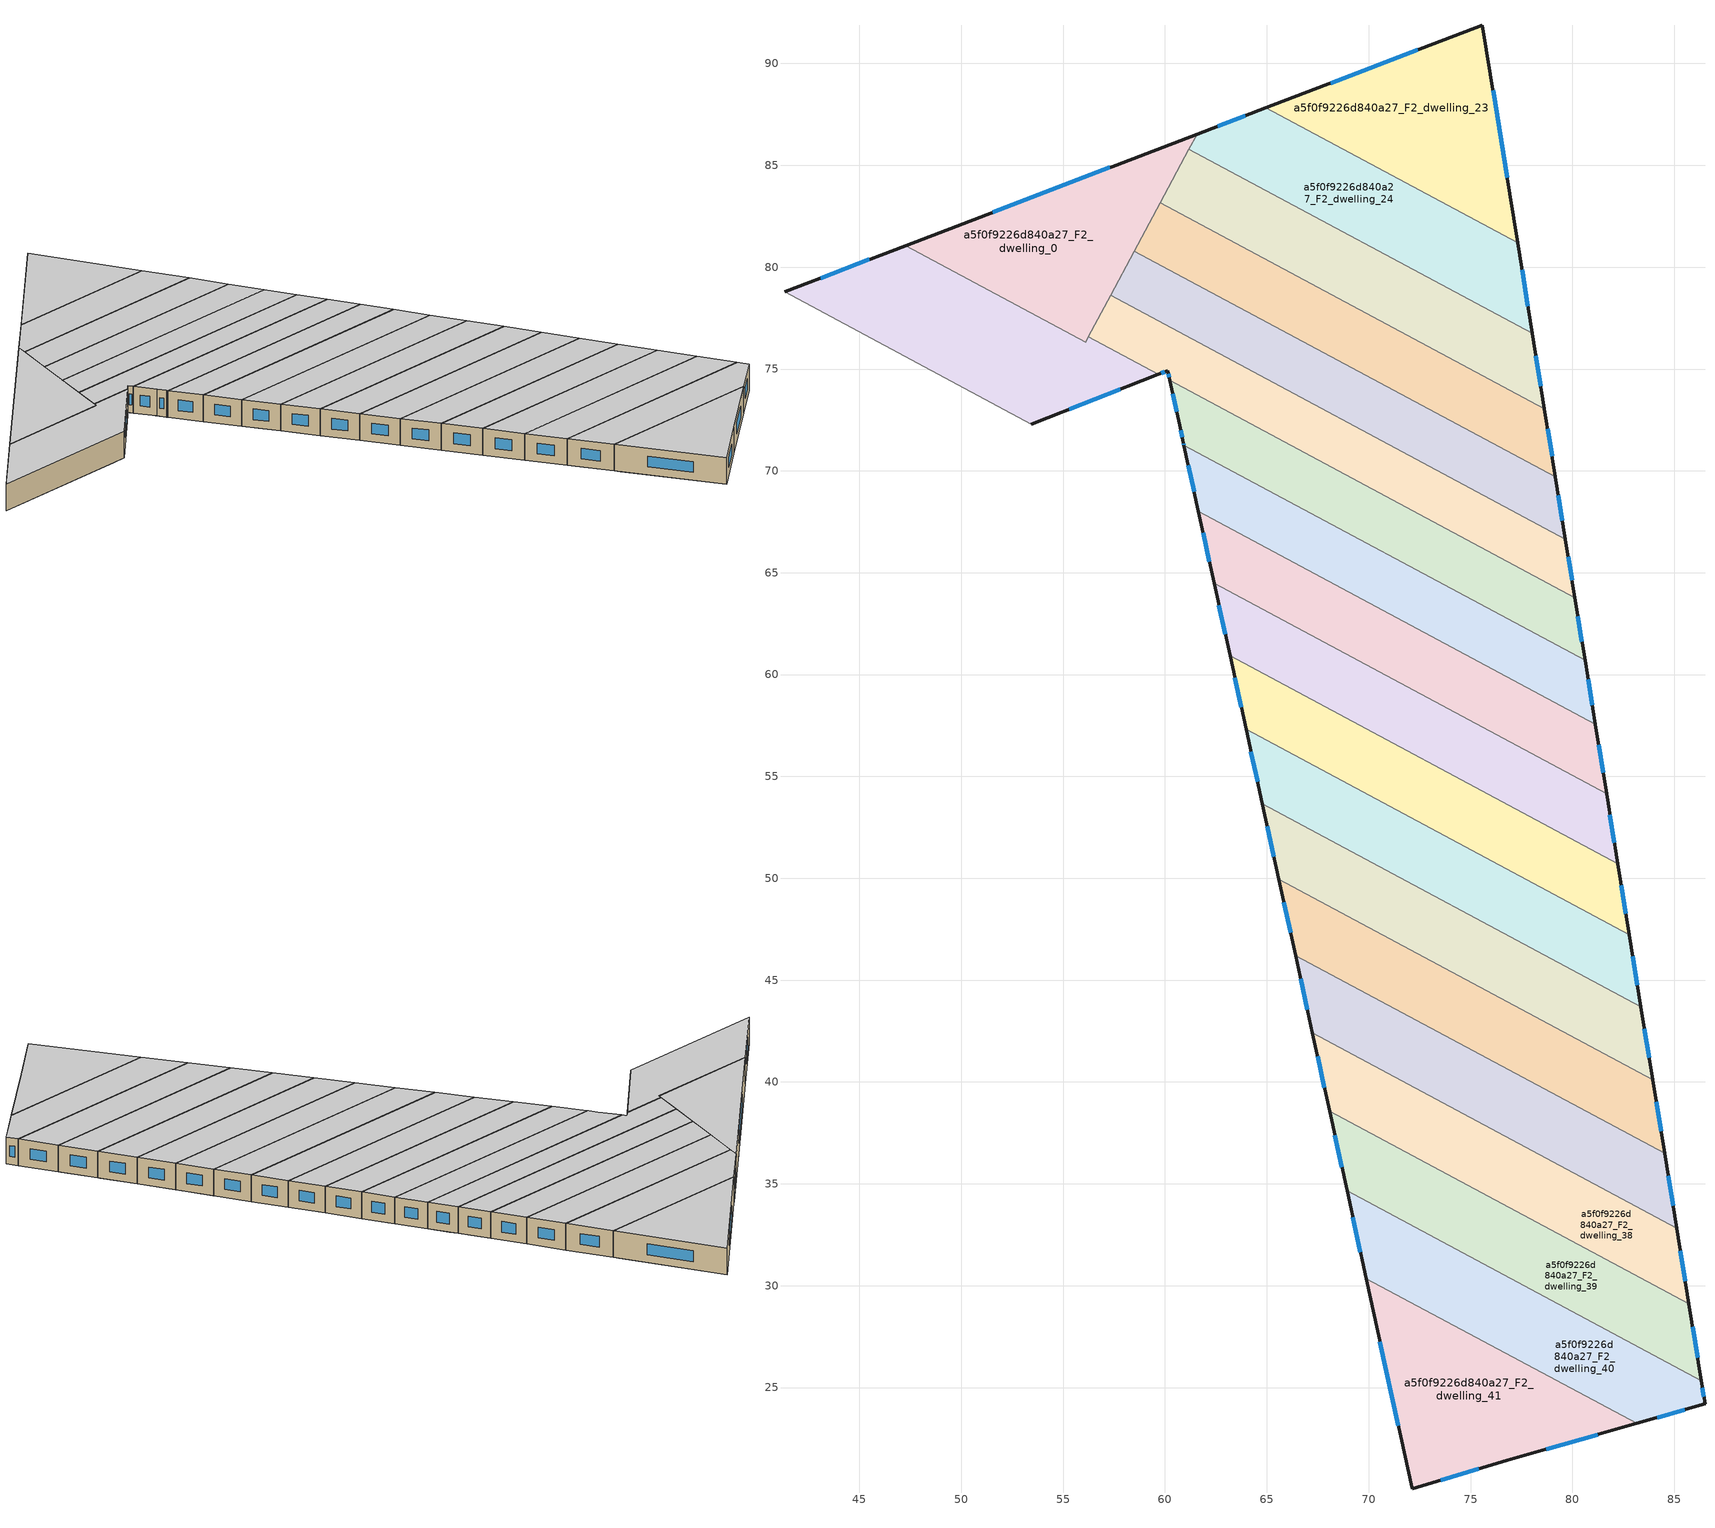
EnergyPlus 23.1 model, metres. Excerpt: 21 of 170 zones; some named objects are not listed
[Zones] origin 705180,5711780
a5f0f9226d840a27_F2_dwelling_0
 floor to a5f0f9226d840a27_F1_dwelling_25 (EU_floor_Construction): 61.07,85.59 59.78,83.19 57.88,84.1 58.48,85.35 60.21,86.01 z6
 floor to a5f0f9226d840a27_F1_dwelling_26 (EU_floor_Construction): 59.78,83.19 58.61,81 56.81,81.86 57.88,84.1 z6
 floor to a5f0f9226d840a27_F1_dwelling_24 (EU_floor_Construction): 61.58,86.53 61.07,85.59 60.21,86.01 z6
 floor to a5f0f9226d840a27_F1_dwelling_28 (EU_floor_Construction): 57.51,78.95 56.1,76.32 54.54,77.15 55.8,79.77 z6
 floor adiabatic (EU_floor_Construction): 58.48,85.35 56.81,81.86 58.61,81 57.51,78.95 55.8,79.77 54.54,77.15 47.26,81.06 z6
 wall outside (EU_wall_Construction): 61.58,86.53 47.26,81.06 z6:9
 wall to a5f0f9226d840a27_F2_dwelling_1 (EU_wall_Construction): 47.26,81.06 56.1,76.32 56.24,76.58 z6:9
 wall to a5f0f9226d840a27_F2_dwelling_25 (EU_wall_Construction): 59.77,83.16 61.18,85.79 z6:9
 wall to a5f0f9226d840a27_F2_dwelling_24 (EU_wall_Construction): 61.18,85.79 61.58,86.53 z6:9
 wall to a5f0f9226d840a27_F2_dwelling_26 (EU_wall_Construction): 58.5,80.79 59.77,83.16 z6:9
 wall to a5f0f9226d840a27_F2_dwelling_27 (EU_wall_Construction): 57.33,78.61 58.5,80.79 z6:9
 wall to a5f0f9226d840a27_F2_dwelling_28 (EU_wall_Construction): 56.24,76.58 57.33,78.61 z6:9
 window (EU_Window_Construction): 57.29,84.89 51.55,82.7 z6.9:8.1
 ceiling to a5f0f9226d840a27_F3_dwelling_0 (EU_floor_Construction): 56.1,76.32 61.58,86.53 47.26,81.06 z9
a5f0f9226d840a27_F2_dwelling_1
 floor to a5f0f9226d840a27_F1_dwelling_1 (EU_floor_Construction): 53.68,75.36 52.46,72.82 41.32,78.79 44.23,79.9 z6
 floor to a5f0f9226d840a27_F1_dwelling_0 (EU_floor_Construction): 54.54,77.15 53.68,75.36 44.23,79.9 47.26,81.06 z6
 floor to a5f0f9226d840a27_F1_dwelling_28 (EU_floor_Construction): 59.67,74.74 53.43,72.3 52.46,72.82 54.54,77.15 56.1,76.32 56.24,76.58 z6
 wall outside (EU_wall_Construction): 53.43,72.3 59.67,74.74 / 47.26,81.06 41.32,78.79 z6:9
 wall to a5f0f9226d840a27_F2_dwelling_2 (EU_wall_Construction): 41.32,78.79 53.43,72.3 z6:9
 wall to a5f0f9226d840a27_F2_dwelling_28 (EU_wall_Construction): 59.67,74.74 56.24,76.58 z6:9
 window (EU_Window_Construction): 55.29,73.03 57.8,74.01 / 45.48,80.38 43.1,79.47 z6.9:8.1
 ceiling to a5f0f9226d840a27_F3_dwelling_1 (EU_floor_Construction): 59.67,74.74 56.24,76.58 56.1,76.32 47.26,81.06 41.32,78.79 53.43,72.3 z9
a5f0f9226d840a27_F2_dwelling_23
 floor to a5f0f9226d840a27_F1_dwelling_23 (EU_floor_Construction): 75.59,91.89 77.23,81.71 68.76,85.78 64.95,87.82 z6
 floor to a5f0f9226d840a27_F1_dwelling_24 (EU_floor_Construction): 77.23,81.71 77.31,81.2 68.76,85.78 z6
 wall outside (EU_wall_Construction): 77.31,81.2 75.59,91.89 64.95,87.82 z6:9
 wall to a5f0f9226d840a27_F2_dwelling_24 (EU_wall_Construction): 64.95,87.82 77.31,81.2 z6:9
 window (EU_Window_Construction): 72.4,90.67 68.14,89.04 / 76.79,84.4 76.1,88.69 z6.9:8.1
 ceiling to a5f0f9226d840a27_F3_dwelling_23 (EU_floor_Construction): 77.31,81.2 75.59,91.89 64.95,87.82 z9
a5f0f9226d840a27_F2_dwelling_24
 floor to a5f0f9226d840a27_F1_dwelling_24 (EU_floor_Construction): 77.31,81.2 77.91,77.49 65.62,83.4 61.18,85.79 61.58,86.53 64.71,87.73 68.76,85.78 z6
 floor to a5f0f9226d840a27_F1_dwelling_23 (EU_floor_Construction): 68.76,85.78 64.71,87.73 64.95,87.82 z6
 floor to a5f0f9226d840a27_F1_dwelling_25 (EU_floor_Construction): 77.91,77.49 78.03,76.75 65.62,83.4 z6
 wall outside (EU_wall_Construction): 78.03,76.75 77.31,81.2 / 64.95,87.82 61.58,86.53 z6:9
 wall to a5f0f9226d840a27_F2_dwelling_25 (EU_wall_Construction): 61.18,85.79 78.03,76.75 z6:9
 window (EU_Window_Construction): 77.81,78.08 77.53,79.87 / 63.94,87.44 62.59,86.92 z6.9:8.1
 ceiling to a5f0f9226d840a27_F3_dwelling_24 (EU_floor_Construction): 78.03,76.75 77.31,81.2 64.95,87.82 61.58,86.53 61.18,85.79 z9
a5f0f9226d840a27_F2_dwelling_25
 floor adiabatic (EU_floor_Construction): 78.03,76.75 78.62,73.06 59.77,83.16 61.18,85.79 z6
 wall outside (EU_wall_Construction): 78.62,73.06 78.03,76.75 z6:9
 wall to a5f0f9226d840a27_F2_dwelling_26 (EU_wall_Construction): 59.77,83.16 78.62,73.06 z6:9
 window (EU_Window_Construction): 78.45,74.16 78.21,75.65 z6.9:8.1
 ceiling to a5f0f9226d840a27_F3_dwelling_25 (EU_floor_Construction): 78.62,73.06 78.03,76.75 61.18,85.79 59.77,83.16 z9
a5f0f9226d840a27_F2_dwelling_26
 floor to a5f0f9226d840a27_F1_dwelling_26 (EU_floor_Construction): 78.62,73.06 78.92,71.23 58.61,81 59.77,83.16 z6
 floor to a5f0f9226d840a27_F1_dwelling_27 (EU_floor_Construction): 78.92,71.23 79.16,69.72 58.5,80.79 58.61,81 z6
 wall outside (EU_wall_Construction): 79.16,69.71 78.62,73.06 z6:9
 wall to a5f0f9226d840a27_F2_dwelling_27 (EU_wall_Construction): 58.5,80.79 79.16,69.71 z6:9
 window (EU_Window_Construction): 79,70.72 78.79,72.06 z6.9:8.1
 ceiling to a5f0f9226d840a27_F3_dwelling_26 (EU_floor_Construction): 79.16,69.71 78.62,73.06 59.77,83.16 58.5,80.79 z9
a5f0f9226d840a27_F2_dwelling_27
 floor to a5f0f9226d840a27_F1_dwelling_27 (EU_floor_Construction): 79.16,69.72 79.37,68.44 57.51,78.95 58.5,80.79 z6
 floor to a5f0f9226d840a27_F1_dwelling_28 (EU_floor_Construction): 79.37,68.44 79.66,66.64 57.33,78.61 57.51,78.95 z6
 wall outside (EU_wall_Construction): 79.66,66.64 79.16,69.71 z6:9
 wall to a5f0f9226d840a27_F2_dwelling_28 (EU_wall_Construction): 57.33,78.61 79.66,66.64 z6:9
 window (EU_Window_Construction): 79.51,67.56 79.31,68.8 z6.9:8.1
 ceiling to a5f0f9226d840a27_F3_dwelling_27 (EU_floor_Construction): 79.66,66.64 79.16,69.71 58.5,80.79 57.33,78.61 z9
a5f0f9226d840a27_F2_dwelling_28
 floor to a5f0f9226d840a27_F1_dwelling_29 (EU_floor_Construction): 79.79,65.81 80.12,63.78 60.24,74.44 60.17,74.78 60.31,74.83 60.26,75.04 60.52,74.92 60.71,74.99 z6
 floor to a5f0f9226d840a27_F1_dwelling_28 (EU_floor_Construction): 79.66,66.64 79.79,65.81 60.71,74.99 60.52,74.92 60.26,75.04 60.31,74.83 60.17,74.78 60.13,74.92 59.67,74.74 56.24,76.58 57.33,78.61 z6
 wall outside (EU_wall_Construction): 80.12,63.78 79.66,66.64 / 59.67,74.74 60.13,74.92 60.24,74.44 z6:9
 wall to a5f0f9226d840a27_F2_dwelling_29 (EU_wall_Construction): 60.24,74.44 80.12,63.78 z6:9
 window (EU_Window_Construction): 79.98,64.64 79.8,65.79 / 60.16,74.78 60.21,74.58 / 59.81,74.8 59.99,74.87 z6.9:8.1
 ceiling to a5f0f9226d840a27_F3_dwelling_28 (EU_floor_Construction): 80.12,63.78 79.66,66.64 57.33,78.61 56.24,76.58 59.67,74.74 60.13,74.92 60.24,74.44 z9
a5f0f9226d840a27_F2_dwelling_29
 floor to a5f0f9226d840a27_F1_dwelling_30 (EU_floor_Construction): 80.21,63.2 80.62,60.7 60.93,71.25 60.67,72.43 60.63,72.62 z6
 floor to a5f0f9226d840a27_F1_dwelling_29 (EU_floor_Construction): 80.12,63.78 80.21,63.2 60.63,72.62 60.24,74.44 z6
 wall outside (EU_wall_Construction): 60.24,74.44 60.71,72.24 60.9,71.38 60.93,71.25 / 80.62,60.7 80.12,63.78 z6:9
 wall to a5f0f9226d840a27_F2_dwelling_30 (EU_wall_Construction): 60.93,71.25 80.62,60.7 z6:9
 window (EU_Window_Construction): 60.77,71.98 60.85,71.64 / 60.38,73.78 60.57,72.9 / 80.47,61.62 80.27,62.86 / 60.91,71.34 60.92,71.29 z6.9:8.1
 ceiling to a5f0f9226d840a27_F3_dwelling_29 (EU_floor_Construction): 80.62,60.7 80.12,63.78 60.24,74.44 60.71,72.24 60.9,71.38 60.93,71.25 z9
a5f0f9226d840a27_F2_dwelling_30
 floor adiabatic (EU_floor_Construction): 80.68,60.35 81.12,57.57 61.64,68.01 61.27,69.68 z6
 floor to a5f0f9226d840a27_F1_dwelling_30 (EU_floor_Construction): 80.62,60.7 80.68,60.35 61.27,69.68 60.93,71.25 z6
 wall outside (EU_wall_Construction): 81.12,57.57 80.62,60.7 / 60.93,71.25 61.64,68.01 z6:9
 wall to a5f0f9226d840a27_F2_dwelling_31 (EU_wall_Construction): 61.64,68.01 81.12,57.57 z6:9
 window (EU_Window_Construction): 80.97,58.5 80.77,59.76 / 61.14,70.28 61.43,68.98 z6.9:8.1
 ceiling to a5f0f9226d840a27_F3_dwelling_30 (EU_floor_Construction): 81.12,57.57 80.62,60.7 60.93,71.25 61.64,68.01 z9
a5f0f9226d840a27_F2_dwelling_31
 floor to a5f0f9226d840a27_F1_dwelling_32 (EU_floor_Construction): 81.19,57.18 81.67,54.16 62.41,64.48 61.99,66.41 z6
 floor to a5f0f9226d840a27_F1_dwelling_31 (EU_floor_Construction): 81.12,57.57 81.19,57.18 61.99,66.41 61.64,68.01 z6
 wall outside (EU_wall_Construction): 61.64,68.01 62.41,64.48 / 81.67,54.16 81.12,57.57 z6:9
 wall to a5f0f9226d840a27_F2_dwelling_32 (EU_wall_Construction): 62.41,64.48 81.67,54.16 z6:9
 window (EU_Window_Construction): 61.87,66.95 62.18,65.54 / 81.51,55.18 81.29,56.54 z6.9:8.1
 ceiling to a5f0f9226d840a27_F3_dwelling_31 (EU_floor_Construction): 81.67,54.16 81.12,57.57 61.64,68.01 62.41,64.48 z9
a5f0f9226d840a27_F2_dwelling_32
 floor adiabatic (EU_floor_Construction): 81.72,53.84 82.23,50.71 63.19,60.91 62.74,62.97 z6
 floor to a5f0f9226d840a27_F1_dwelling_32 (EU_floor_Construction): 81.67,54.16 81.72,53.84 62.74,62.97 62.41,64.48 z6
 wall outside (EU_wall_Construction): 62.41,64.48 63.19,60.91 / 82.23,50.71 81.67,54.16 z6:9
 wall to a5f0f9226d840a27_F2_dwelling_33 (EU_wall_Construction): 63.19,60.91 82.23,50.71 z6:9
 window (EU_Window_Construction): 62.65,63.41 62.96,61.98 / 82.06,51.74 81.84,53.12 z6.9:8.1
 ceiling to a5f0f9226d840a27_F3_dwelling_32 (EU_floor_Construction): 82.23,50.71 81.67,54.16 62.41,64.48 63.19,60.91 z9
a5f0f9226d840a27_F2_dwelling_33
 floor adiabatic (EU_floor_Construction): 82.27,50.47 82.79,47.22 63.98,57.3 63.5,59.5 z6
 floor to a5f0f9226d840a27_F1_dwelling_33 (EU_floor_Construction): 82.23,50.71 82.27,50.47 63.5,59.5 63.19,60.91 z6
 wall outside (EU_wall_Construction): 63.19,60.91 63.98,57.3 / 82.79,47.22 82.23,50.71 z6:9
 wall to a5f0f9226d840a27_F2_dwelling_34 (EU_wall_Construction): 63.98,57.3 82.79,47.22 z6:9
 window (EU_Window_Construction): 63.43,59.83 63.75,58.39 / 82.63,48.27 82.4,49.66 z6.9:8.1
 ceiling to a5f0f9226d840a27_F3_dwelling_33 (EU_floor_Construction): 82.79,47.22 82.23,50.71 63.19,60.91 63.98,57.3 z9
a5f0f9226d840a27_F2_dwelling_34
 floor to a5f0f9226d840a27_F1_dwelling_35 (EU_floor_Construction): 82.82,47.05 83.36,43.69 64.78,53.65 64.27,55.98 z6
 floor adiabatic (EU_floor_Construction): 82.79,47.22 82.82,47.05 64.27,55.98 63.98,57.3 z6
 wall outside (EU_wall_Construction): 63.98,57.3 64.78,53.65 / 83.36,43.69 82.79,47.22 z6:9
 wall to a5f0f9226d840a27_F2_dwelling_35 (EU_wall_Construction): 64.78,53.65 83.36,43.69 z6:9
 window (EU_Window_Construction): 64.22,56.21 64.54,54.74 / 83.19,44.75 82.96,46.16 z6.9:8.1
 ceiling to a5f0f9226d840a27_F3_dwelling_34 (EU_floor_Construction): 83.36,43.69 82.79,47.22 63.98,57.3 64.78,53.65 z9
a5f0f9226d840a27_F2_dwelling_35
 floor to a5f0f9226d840a27_F1_dwelling_36 (EU_floor_Construction): 83.38,43.6 83.94,40.12 65.59,49.95 65.05,52.41 z6
 floor to a5f0f9226d840a27_F1_dwelling_35 (EU_floor_Construction): 83.36,43.69 83.38,43.6 65.05,52.41 64.78,53.65 z6
 wall outside (EU_wall_Construction): 64.78,53.65 65.59,49.95 / 83.94,40.12 83.36,43.69 z6:9
 wall to a5f0f9226d840a27_F2_dwelling_36 (EU_wall_Construction): 65.59,49.95 83.94,40.12 z6:9
 window (EU_Window_Construction): 65.02,52.54 65.35,51.06 / 83.77,41.19 83.54,42.62 z6.9:8.1
 ceiling to a5f0f9226d840a27_F3_dwelling_35 (EU_floor_Construction): 83.94,40.12 83.36,43.69 64.78,53.65 65.59,49.95 z9
a5f0f9226d840a27_F2_dwelling_36
 floor to a5f0f9226d840a27_F1_dwelling_36 (EU_floor_Construction): 83.94,40.12 83.94,40.1 65.84,48.81 65.59,49.95 z6
 floor adiabatic (EU_floor_Construction): 83.94,40.1 84.53,36.49 66.41,46.2 65.84,48.81 z6
 wall outside (EU_wall_Construction): 65.59,49.95 66.41,46.2 / 84.53,36.49 83.94,40.12 z6:9
 wall to a5f0f9226d840a27_F2_dwelling_37 (EU_wall_Construction): 66.41,46.2 84.53,36.49 z6:9
 window (EU_Window_Construction): 65.84,48.83 66.16,47.33 / 84.35,37.58 84.12,39.03 z6.9:8.1
 ceiling to a5f0f9226d840a27_F3_dwelling_36 (EU_floor_Construction): 84.53,36.49 83.94,40.12 65.59,49.95 66.41,46.2 z9
a5f0f9226d840a27_F2_dwelling_37
 floor to a5f0f9226d840a27_F1_dwelling_38 (EU_floor_Construction): 83.4,37.1 84.52,36.49 85.09,32.97 82.63,34.16 67.24,42.41 66.64,45.16 z6
 floor to a5f0f9226d840a27_F1_dwelling_39 (EU_floor_Construction): 85.09,32.97 85.12,32.83 82.63,34.16 z6
 floor to a5f0f9226d840a27_F1_dwelling_37 (EU_floor_Construction): 83.4,37.1 66.64,45.16 66.41,46.2 z6
 wall outside (EU_wall_Construction): 66.41,46.2 67.24,42.41 / 85.12,32.83 84.53,36.49 z6:9
 wall to a5f0f9226d840a27_F2_dwelling_38 (EU_wall_Construction): 67.24,42.41 85.12,32.83 z6:9
 window (EU_Window_Construction): 66.66,45.07 66.99,43.54 / 84.94,33.92 84.7,35.4 z6.9:8.1
 ceiling to a5f0f9226d840a27_F3_dwelling_37 (EU_floor_Construction): 85.12,32.83 84.53,36.49 66.41,46.2 67.24,42.41 z9
a5f0f9226d840a27_F2_dwelling_38
 floor to a5f0f9226d840a27_F1_dwelling_39 (EU_floor_Construction): 82.63,34.16 85.12,32.83 85.68,29.34 81.79,31.21 68.08,38.56 67.45,41.46 z6
 floor to a5f0f9226d840a27_F1_dwelling_38 (EU_floor_Construction): 82.63,34.16 67.45,41.46 67.24,42.41 z6
 floor to a5f0f9226d840a27_F1_dwelling_40 (EU_floor_Construction): 85.68,29.34 85.72,29.11 81.79,31.21 z6
 wall outside (EU_wall_Construction): 67.24,42.41 68.08,38.56 / 85.72,29.11 85.12,32.83 z6:9
 wall to a5f0f9226d840a27_F2_dwelling_39 (EU_wall_Construction): 68.08,38.56 85.72,29.11 z6:9
 window (EU_Window_Construction): 67.49,41.26 67.83,39.71 / 85.54,30.22 85.3,31.71 z6.9:8.1
 ceiling to a5f0f9226d840a27_F3_dwelling_38 (EU_floor_Construction): 85.72,29.11 85.12,32.83 67.24,42.41 68.08,38.56 z9
a5f0f9226d840a27_F2_dwelling_39
 floor to a5f0f9226d840a27_F1_dwelling_40 (EU_floor_Construction): 81.79,31.21 85.72,29.11 86.27,25.66 80.93,28.23 68.94,34.66 68.27,37.72 z6
 floor to a5f0f9226d840a27_F1_dwelling_41 (EU_floor_Construction): 86.27,25.66 86.32,25.34 80.93,28.23 z6
 floor to a5f0f9226d840a27_F1_dwelling_39 (EU_floor_Construction): 81.79,31.21 68.27,37.72 68.08,38.56 z6
 wall outside (EU_wall_Construction): 68.08,38.56 68.94,34.66 / 86.32,25.34 85.72,29.11 z6:9
 wall to a5f0f9226d840a27_F2_dwelling_40 (EU_wall_Construction): 68.94,34.66 86.32,25.34 z6:9
 window (EU_Window_Construction): 68.34,37.39 68.68,35.83 / 86.14,26.47 85.9,27.98 z6.9:8.1
 ceiling to a5f0f9226d840a27_F3_dwelling_39 (EU_floor_Construction): 86.32,25.34 85.72,29.11 68.08,38.56 68.94,34.66 z9
a5f0f9226d840a27_F2_dwelling_40
 floor to a5f0f9226d840a27_F1_dwelling_41 (EU_floor_Construction): 80.93,28.23 86.32,25.34 86.51,24.2 83.46,23.33 78.74,25.6 69.88,30.35 69.1,33.92 z6
 floor to a5f0f9226d840a27_F1_dwelling_40 (EU_floor_Construction): 80.93,28.23 69.1,33.92 68.94,34.66 z6
 floor to a5f0f9226d840a27_F1_dwelling_42 (EU_floor_Construction): 83.46,23.33 83.15,23.24 78.74,25.6 z6
 wall outside (EU_wall_Construction): 83.15,23.24 86.51,24.2 86.32,25.34 / 68.94,34.66 69.88,30.35 z6:9
 wall to a5f0f9226d840a27_F2_dwelling_41 (EU_wall_Construction): 69.88,30.35 83.15,23.24 z6:9
 window (EU_Window_Construction): 84.15,23.52 85.5,23.91 / 69.22,33.37 69.6,31.64 / 86.45,24.54 86.38,25 z6.9:8.1
 ceiling to a5f0f9226d840a27_F3_dwelling_40 (EU_floor_Construction): 86.51,24.2 86.32,25.34 68.94,34.66 69.88,30.35 83.15,23.24 z9
a5f0f9226d840a27_F2_dwelling_41
 floor to a5f0f9226d840a27_F1_dwelling_42 (EU_floor_Construction): 78.74,25.6 83.15,23.24 76.81,21.42 72.14,20.02 70,29.81 z6
 floor to a5f0f9226d840a27_F1_dwelling_41 (EU_floor_Construction): 78.74,25.6 70,29.81 69.88,30.35 z6
 wall outside (EU_wall_Construction): 69.88,30.35 72.14,20.02 76.81,21.42 83.15,23.24 z6:9
 window (EU_Window_Construction): 73.54,20.44 75.41,21 / 70.55,27.26 71.46,23.11 / 78.71,21.97 81.25,22.69 z6.9:8.1
 ceiling to a5f0f9226d840a27_F3_dwelling_41 (EU_floor_Construction): 83.15,23.24 69.88,30.35 72.14,20.02 76.81,21.42 z9
[Building]
EU S2 Campaign: North Axis=0; Terrain=City; Solar Distribution=FullExterior
[Site:Location]
London: Latitude=51.5; Longitude=-0.5; Time Zone=0; Elevation=25
[SizingPeriod:WeatherFileDays]
AnnualSizingPeriod: Begin Month=1; Begin Day of Month=1; End Month=12; End Day of Month=31; Day of Week for Start Day=Monday; Use Weather File Daylight Saving Period=No; Use Weather File Rain and Snow Indicators=No
[MATERIAL]
EU_InternalMass_Material: Roughness=MediumRough; Thickness=0.1; Conductivity=1; Density=1800; Specific Heat=900; Thermal Absorptance=0.9; Solar Absorptance=0.7; Visible Absorptance=0.7
[MATERIAL:NOMASS] Roughness=MediumRough; Thermal Absorptance=0.9; Solar Absorptance=0.7; Visible Absorptance=0.7
Name | Thermal Resistance
EU_wall_NoMass | 1.04674
EU_floor_NoMass | 2.04616
[WINDOWMATERIAL:SIMPLEGLAZINGSYSTEM]
EU_Window_SimpleGlazing: UFactor=4.25843; Solar Heat Gain Coefficient=0.85; Visible Transmittance=0.85
[CONSTRUCTION]
EU_wall_Construction: EU_wall_NoMass
EU_floor_Construction: EU_floor_NoMass
EU_Window_Construction: EU_Window_SimpleGlazing
EU_InternalMass_Construction: EU_InternalMass_Material
[ZONE] Type=1; Multiplier=1; Ceiling Height=autocalculate; Floor Area=autocalculate; Part of Total Floor Area=Yes
Name | Volume
a5f0f9226d840a27_F2_dwelling_0 | 174.332
a5f0f9226d840a27_F2_dwelling_1 | 200.953
a5f0f9226d840a27_F2_dwelling_23 | 180.9375
a5f0f9226d840a27_F2_dwelling_24 | 180.955
a5f0f9226d840a27_F2_dwelling_25 | 180.899
a5f0f9226d840a27_F2_dwelling_26 | 180.913
a5f0f9226d840a27_F2_dwelling_27 | 180.98
a5f0f9226d840a27_F2_dwelling_28 | 180.911
a5f0f9226d840a27_F2_dwelling_29 | 167.145
a5f0f9226d840a27_F2_dwelling_30 | 168.143
a5f0f9226d840a27_F2_dwelling_31 | 180.934
a5f0f9226d840a27_F2_dwelling_32 | 180.954
a5f0f9226d840a27_F2_dwelling_33 | 180.883
a5f0f9226d840a27_F2_dwelling_34 | 180.914
a5f0f9226d840a27_F2_dwelling_35 | 180.96
a5f0f9226d840a27_F2_dwelling_36; a5f0f9226d840a27_F2_dwelling_37 | 180.909
a5f0f9226d840a27_F2_dwelling_38 | 180.981
a5f0f9226d840a27_F2_dwelling_39 | 180.937
a5f0f9226d840a27_F2_dwelling_40 | 180.928
a5f0f9226d840a27_F2_dwelling_41 | 180.932
[INTERNALMASS] Construction=EU_InternalMass_Construction
Name | Zone or ZoneList | Surface Area
a5f0f9226d840a27_F2_dwelling_0_EU_InternalMass | a5f0f9226d840a27_F2_dwelling_0 | 58.1104
a5f0f9226d840a27_F2_dwelling_1_EU_InternalMass | a5f0f9226d840a27_F2_dwelling_1 | 66.9851
a5f0f9226d840a27_F2_dwelling_23_EU_InternalMass | a5f0f9226d840a27_F2_dwelling_23 | 60.3128
a5f0f9226d840a27_F2_dwelling_24_EU_InternalMass | a5f0f9226d840a27_F2_dwelling_24 | 60.3184
a5f0f9226d840a27_F2_dwelling_25_EU_InternalMass | a5f0f9226d840a27_F2_dwelling_25 | 60.3001
a5f0f9226d840a27_F2_dwelling_26_EU_InternalMass | a5f0f9226d840a27_F2_dwelling_26 | 60.3041
a5f0f9226d840a27_F2_dwelling_27_EU_InternalMass | a5f0f9226d840a27_F2_dwelling_27 | 60.327
a5f0f9226d840a27_F2_dwelling_28_EU_InternalMass | a5f0f9226d840a27_F2_dwelling_28 | 60.3041
a5f0f9226d840a27_F2_dwelling_29_EU_InternalMass | a5f0f9226d840a27_F2_dwelling_29 | 55.702
a5f0f9226d840a27_F2_dwelling_30_EU_InternalMass | a5f0f9226d840a27_F2_dwelling_30 | 56.0609
a5f0f9226d840a27_F2_dwelling_31_EU_InternalMass | a5f0f9226d840a27_F2_dwelling_31 | 60.3117
a5f0f9226d840a27_F2_dwelling_32_EU_InternalMass | a5f0f9226d840a27_F2_dwelling_32 | 60.3178
a5f0f9226d840a27_F2_dwelling_33_EU_InternalMass | a5f0f9226d840a27_F2_dwelling_33 | 60.2944
a5f0f9226d840a27_F2_dwelling_34_EU_InternalMass | a5f0f9226d840a27_F2_dwelling_34 | 60.3046
a5f0f9226d840a27_F2_dwelling_35_EU_InternalMass | a5f0f9226d840a27_F2_dwelling_35 | 60.32
a5f0f9226d840a27_F2_dwelling_36_EU_InternalMass | a5f0f9226d840a27_F2_dwelling_36 | 60.303
a5f0f9226d840a27_F2_dwelling_37_EU_InternalMass | a5f0f9226d840a27_F2_dwelling_37 | 60.3028
a5f0f9226d840a27_F2_dwelling_38_EU_InternalMass | a5f0f9226d840a27_F2_dwelling_38 | 60.3269
a5f0f9226d840a27_F2_dwelling_39_EU_InternalMass | a5f0f9226d840a27_F2_dwelling_39 | 60.3124
a5f0f9226d840a27_F2_dwelling_40_EU_InternalMass | a5f0f9226d840a27_F2_dwelling_40 | 60.3092
a5f0f9226d840a27_F2_dwelling_41_EU_InternalMass | a5f0f9226d840a27_F2_dwelling_41 | 60.3109
[OTHEREQUIPMENT] Fuel Type=Electricity; Design Level Calculation Method=Watts/Area; Power per Zone Floor Area=1; Fraction Latent=0; Fraction Radiant=0; Fraction Lost=0; Carbon Dioxide Generation Rate=0; EndUse Subcategory=EU_Step8_InternalGains
Name | Zone or ZoneList or Space or SpaceList | Schedule
EU_Step8_InternalGain_a5f0f9226d840a27_F2_dwelling_0_f000 | a5f0f9226d840a27_F2_dwelling_0 | EU_Step8_GainSchedule_a5f0f9226d840a27_F2_dwelling_0_f000
EU_Step8_InternalGain_a5f0f9226d840a27_F2_dwelling_1_f000 | a5f0f9226d840a27_F2_dwelling_1 | EU_Step8_GainSchedule_a5f0f9226d840a27_F2_dwelling_1_f000
EU_Step8_InternalGain_a5f0f9226d840a27_F2_dwelling_23_f000 | a5f0f9226d840a27_F2_dwelling_23 | EU_Step8_GainSchedule_a5f0f9226d840a27_F2_dwelling_23_f000
EU_Step8_InternalGain_a5f0f9226d840a27_F2_dwelling_24_f000 | a5f0f9226d840a27_F2_dwelling_24 | EU_Step8_GainSchedule_a5f0f9226d840a27_F2_dwelling_24_f000
EU_Step8_InternalGain_a5f0f9226d840a27_F2_dwelling_25_f000 | a5f0f9226d840a27_F2_dwelling_25 | EU_Step8_GainSchedule_a5f0f9226d840a27_F2_dwelling_25_f000
EU_Step8_InternalGain_a5f0f9226d840a27_F2_dwelling_26_f000 | a5f0f9226d840a27_F2_dwelling_26 | EU_Step8_GainSchedule_a5f0f9226d840a27_F2_dwelling_26_f000
EU_Step8_InternalGain_a5f0f9226d840a27_F2_dwelling_27_f000 | a5f0f9226d840a27_F2_dwelling_27 | EU_Step8_GainSchedule_a5f0f9226d840a27_F2_dwelling_27_f000
EU_Step8_InternalGain_a5f0f9226d840a27_F2_dwelling_28_f000 | a5f0f9226d840a27_F2_dwelling_28 | EU_Step8_GainSchedule_a5f0f9226d840a27_F2_dwelling_28_f000
EU_Step8_InternalGain_a5f0f9226d840a27_F2_dwelling_29_f000 | a5f0f9226d840a27_F2_dwelling_29 | EU_Step8_GainSchedule_a5f0f9226d840a27_F2_dwelling_29_f000
EU_Step8_InternalGain_a5f0f9226d840a27_F2_dwelling_30_f000 | a5f0f9226d840a27_F2_dwelling_30 | EU_Step8_GainSchedule_a5f0f9226d840a27_F2_dwelling_30_f000
EU_Step8_InternalGain_a5f0f9226d840a27_F2_dwelling_31_f000 | a5f0f9226d840a27_F2_dwelling_31 | EU_Step8_GainSchedule_a5f0f9226d840a27_F2_dwelling_31_f000
EU_Step8_InternalGain_a5f0f9226d840a27_F2_dwelling_32_f000 | a5f0f9226d840a27_F2_dwelling_32 | EU_Step8_GainSchedule_a5f0f9226d840a27_F2_dwelling_32_f000
EU_Step8_InternalGain_a5f0f9226d840a27_F2_dwelling_33_f000 | a5f0f9226d840a27_F2_dwelling_33 | EU_Step8_GainSchedule_a5f0f9226d840a27_F2_dwelling_33_f000
EU_Step8_InternalGain_a5f0f9226d840a27_F2_dwelling_34_f000 | a5f0f9226d840a27_F2_dwelling_34 | EU_Step8_GainSchedule_a5f0f9226d840a27_F2_dwelling_34_f000
EU_Step8_InternalGain_a5f0f9226d840a27_F2_dwelling_35_f000 | a5f0f9226d840a27_F2_dwelling_35 | EU_Step8_GainSchedule_a5f0f9226d840a27_F2_dwelling_35_f000
EU_Step8_InternalGain_a5f0f9226d840a27_F2_dwelling_36_f000 | a5f0f9226d840a27_F2_dwelling_36 | EU_Step8_GainSchedule_a5f0f9226d840a27_F2_dwelling_36_f000
EU_Step8_InternalGain_a5f0f9226d840a27_F2_dwelling_37_f000 | a5f0f9226d840a27_F2_dwelling_37 | EU_Step8_GainSchedule_a5f0f9226d840a27_F2_dwelling_37_f000
EU_Step8_InternalGain_a5f0f9226d840a27_F2_dwelling_38_f000 | a5f0f9226d840a27_F2_dwelling_38 | EU_Step8_GainSchedule_a5f0f9226d840a27_F2_dwelling_38_f000
EU_Step8_InternalGain_a5f0f9226d840a27_F2_dwelling_39_f000 | a5f0f9226d840a27_F2_dwelling_39 | EU_Step8_GainSchedule_a5f0f9226d840a27_F2_dwelling_39_f000
EU_Step8_InternalGain_a5f0f9226d840a27_F2_dwelling_40_f000 | a5f0f9226d840a27_F2_dwelling_40 | EU_Step8_GainSchedule_a5f0f9226d840a27_F2_dwelling_40_f000
EU_Step8_InternalGain_a5f0f9226d840a27_F2_dwelling_41_f000 | a5f0f9226d840a27_F2_dwelling_41 | EU_Step8_GainSchedule_a5f0f9226d840a27_F2_dwelling_41_f000
[ZONEVENTILATION:DESIGNFLOWRATE] Schedule=EU_AlwaysOn; Design Flow Rate Calculation Method=AirChanges/Hour; Air Changes per Hour=0.488719; Ventilation Type=Natural; Fan Pressure Rise=0; Fan Total Efficiency=1; Constant Term Coefficient=1; Temperature Term Coefficient=0; Velocity Term Coefficient=0; Velocity Squared Term Coefficient=0; Minimum Indoor Temperature=-100; Maximum Indoor Temperature=100; Delta Temperature=-100; Minimum Outdoor Temperature=-100; Maximum Outdoor Temperature=100; Maximum Wind Speed=40
Name | Zone or ZoneList or Space or SpaceList
EU_ConstantAir_a5f0f9226d840a27_F2_dwelling_0 | a5f0f9226d840a27_F2_dwelling_0
EU_ConstantAir_a5f0f9226d840a27_F2_dwelling_1 | a5f0f9226d840a27_F2_dwelling_1
EU_ConstantAir_a5f0f9226d840a27_F2_dwelling_23 | a5f0f9226d840a27_F2_dwelling_23
EU_ConstantAir_a5f0f9226d840a27_F2_dwelling_24 | a5f0f9226d840a27_F2_dwelling_24
EU_ConstantAir_a5f0f9226d840a27_F2_dwelling_25 | a5f0f9226d840a27_F2_dwelling_25
EU_ConstantAir_a5f0f9226d840a27_F2_dwelling_26 | a5f0f9226d840a27_F2_dwelling_26
EU_ConstantAir_a5f0f9226d840a27_F2_dwelling_27 | a5f0f9226d840a27_F2_dwelling_27
EU_ConstantAir_a5f0f9226d840a27_F2_dwelling_28 | a5f0f9226d840a27_F2_dwelling_28
EU_ConstantAir_a5f0f9226d840a27_F2_dwelling_29 | a5f0f9226d840a27_F2_dwelling_29
EU_ConstantAir_a5f0f9226d840a27_F2_dwelling_30 | a5f0f9226d840a27_F2_dwelling_30
EU_ConstantAir_a5f0f9226d840a27_F2_dwelling_31 | a5f0f9226d840a27_F2_dwelling_31
EU_ConstantAir_a5f0f9226d840a27_F2_dwelling_32 | a5f0f9226d840a27_F2_dwelling_32
EU_ConstantAir_a5f0f9226d840a27_F2_dwelling_33 | a5f0f9226d840a27_F2_dwelling_33
EU_ConstantAir_a5f0f9226d840a27_F2_dwelling_34 | a5f0f9226d840a27_F2_dwelling_34
EU_ConstantAir_a5f0f9226d840a27_F2_dwelling_35 | a5f0f9226d840a27_F2_dwelling_35
EU_ConstantAir_a5f0f9226d840a27_F2_dwelling_36 | a5f0f9226d840a27_F2_dwelling_36
EU_ConstantAir_a5f0f9226d840a27_F2_dwelling_37 | a5f0f9226d840a27_F2_dwelling_37
EU_ConstantAir_a5f0f9226d840a27_F2_dwelling_38 | a5f0f9226d840a27_F2_dwelling_38
EU_ConstantAir_a5f0f9226d840a27_F2_dwelling_39 | a5f0f9226d840a27_F2_dwelling_39
EU_ConstantAir_a5f0f9226d840a27_F2_dwelling_40 | a5f0f9226d840a27_F2_dwelling_40
EU_ConstantAir_a5f0f9226d840a27_F2_dwelling_41 | a5f0f9226d840a27_F2_dwelling_41
[HVACTEMPLATE:ZONE:IDEALLOADSAIRSYSTEM] System Availability Schedule=EU_AlwaysOn; Maximum Heating Supply Air Temperature=50; Minimum Cooling Supply Air Temperature=13; Maximum Heating Supply Air Humidity Ratio=0.0156; Minimum Cooling Supply Air Humidity Ratio=0.0077; Heating Limit=NoLimit; Cooling Limit=NoLimit; Heating Availability Schedule=EU_AlwaysOn; Cooling Availability Schedule=EU_CoolingOff; Dehumidification Control Type=ConstantSensibleHeatRatio; Cooling Sensible Heat Ratio=0.7; Dehumidification Setpoint=60; Humidification Control Type=None; Humidification Setpoint=30; Outdoor Air Method=None; Outdoor Air Flow Rate per Person=0.00944; Outdoor Air Flow Rate per Zone Floor Area=0; Outdoor Air Flow Rate per Zone=0; Demand Controlled Ventilation Type=None; Outdoor Air Economizer Type=NoEconomizer; Heat Recovery Type=None; Sensible Heat Recovery Effectiveness=0.7; Latent Heat Recovery Effectiveness=0.65
Name | Template Thermostat
a5f0f9226d840a27_F2_dwelling_0 | EU_HeatOnly_a5f0f9226d840a27_F2_dwelling_0
a5f0f9226d840a27_F2_dwelling_1 | EU_HeatOnly_a5f0f9226d840a27_F2_dwelling_1
a5f0f9226d840a27_F2_dwelling_23 | EU_HeatOnly_a5f0f9226d840a27_F2_dwelling_23
a5f0f9226d840a27_F2_dwelling_24 | EU_HeatOnly_a5f0f9226d840a27_F2_dwelling_24
a5f0f9226d840a27_F2_dwelling_25 | EU_HeatOnly_a5f0f9226d840a27_F2_dwelling_25
a5f0f9226d840a27_F2_dwelling_26 | EU_HeatOnly_a5f0f9226d840a27_F2_dwelling_26
a5f0f9226d840a27_F2_dwelling_27 | EU_HeatOnly_a5f0f9226d840a27_F2_dwelling_27
a5f0f9226d840a27_F2_dwelling_28 | EU_HeatOnly_a5f0f9226d840a27_F2_dwelling_28
a5f0f9226d840a27_F2_dwelling_29 | EU_HeatOnly_a5f0f9226d840a27_F2_dwelling_29
a5f0f9226d840a27_F2_dwelling_30 | EU_HeatOnly_a5f0f9226d840a27_F2_dwelling_30
a5f0f9226d840a27_F2_dwelling_31 | EU_HeatOnly_a5f0f9226d840a27_F2_dwelling_31
a5f0f9226d840a27_F2_dwelling_32 | EU_HeatOnly_a5f0f9226d840a27_F2_dwelling_32
a5f0f9226d840a27_F2_dwelling_33 | EU_HeatOnly_a5f0f9226d840a27_F2_dwelling_33
a5f0f9226d840a27_F2_dwelling_34 | EU_HeatOnly_a5f0f9226d840a27_F2_dwelling_34
a5f0f9226d840a27_F2_dwelling_35 | EU_HeatOnly_a5f0f9226d840a27_F2_dwelling_35
a5f0f9226d840a27_F2_dwelling_36 | EU_HeatOnly_a5f0f9226d840a27_F2_dwelling_36
a5f0f9226d840a27_F2_dwelling_37 | EU_HeatOnly_a5f0f9226d840a27_F2_dwelling_37
a5f0f9226d840a27_F2_dwelling_38 | EU_HeatOnly_a5f0f9226d840a27_F2_dwelling_38
a5f0f9226d840a27_F2_dwelling_39 | EU_HeatOnly_a5f0f9226d840a27_F2_dwelling_39
a5f0f9226d840a27_F2_dwelling_40 | EU_HeatOnly_a5f0f9226d840a27_F2_dwelling_40
a5f0f9226d840a27_F2_dwelling_41 | EU_HeatOnly_a5f0f9226d840a27_F2_dwelling_41
[SIZING:ZONE] Zone Cooling Design Supply Air Temperature Input Method=SupplyAirTemperature; Zone Cooling Design Supply Air Temperature=13; Zone Heating Design Supply Air Temperature Input Method=SupplyAirTemperature; Zone Heating Design Supply Air Temperature=50; Zone Cooling Design Supply Air Humidity Ratio=0.008; Zone Heating Design Supply Air Humidity Ratio=0.008; Cooling Design Air Flow Method=DesignDay; Cooling Design Air Flow Rate=0; Cooling Minimum Air Flow per Zone Floor Area=0.000762; Cooling Minimum Air Flow=0; Cooling Minimum Air Flow Fraction=0.2; Heating Design Air Flow Method=DesignDay; Heating Design Air Flow Rate=0; Heating Maximum Air Flow per Zone Floor Area=0.002032; Heating Maximum Air Flow=0.141576; Heating Maximum Air Flow Fraction=0.3; Account for Dedicated Outdoor Air System=No; Dedicated Outdoor Air System Control Strategy=NeutralSupplyAir; Dedicated Outdoor Air Low Setpoint Temperature for Design=autosize; Dedicated Outdoor Air High Setpoint Temperature for Design=autosize; Zone Load Sizing Method=Sensible Load Only No Latent Load; Zone Latent Cooling Design Supply Air Humidity Ratio Input Method=HumidityRatioDifference; Zone Cooling Design Supply Air Humidity Ratio Difference=0.005; Zone Latent Heating Design Supply Air Humidity Ratio Input Method=HumidityRatioDifference; Zone Humidification Design Supply Air Humidity Ratio Difference=0.005
a5f0f9226d840a27_F2_dwelling_0; a5f0f9226d840a27_F2_dwelling_1; a5f0f9226d840a27_F2_dwelling_23; a5f0f9226d840a27_F2_dwelling_24; a5f0f9226d840a27_F2_dwelling_25; a5f0f9226d840a27_F2_dwelling_26; a5f0f9226d840a27_F2_dwelling_27; a5f0f9226d840a27_F2_dwelling_28; a5f0f9226d840a27_F2_dwelling_29; a5f0f9226d840a27_F2_dwelling_30; a5f0f9226d840a27_F2_dwelling_31; a5f0f9226d840a27_F2_dwelling_32; a5f0f9226d840a27_F2_dwelling_33; a5f0f9226d840a27_F2_dwelling_34; a5f0f9226d840a27_F2_dwelling_35; a5f0f9226d840a27_F2_dwelling_36; a5f0f9226d840a27_F2_dwelling_37; a5f0f9226d840a27_F2_dwelling_38; a5f0f9226d840a27_F2_dwelling_39; a5f0f9226d840a27_F2_dwelling_40; a5f0f9226d840a27_F2_dwelling_41
[SCHEDULE:CONSTANT]
Name | Hourly Value
EU_AlwaysOn | 1
EU_CoolingOff | 0
[SCHEDULE:FILE] Column Number=1; Rows to Skip at Top=0; Number of Hours of Data=8760; Column Separator=Comma; Interpolate to Timestep=No; Minutes per Item=60; Adjust Schedule for Daylight Savings=Yes
Name | File
EU_Step8_GainSchedule_a5f0f9226d840a27_F2_dwelling_0_f000 | ../../schedules/a5f0f9226d840a27/a5f0f9226d840a27_F2_dwelling_0_f000_gain.csv
EU_Step8_GainSchedule_a5f0f9226d840a27_F2_dwelling_1_f000 | ../../schedules/a5f0f9226d840a27/a5f0f9226d840a27_F2_dwelling_1_f000_gain.csv
EU_Step8_GainSchedule_a5f0f9226d840a27_F2_dwelling_23_f000 | ../../schedules/a5f0f9226d840a27/a5f0f9226d840a27_F2_dwelling_23_f000_gain.csv
EU_Step8_GainSchedule_a5f0f9226d840a27_F2_dwelling_24_f000 | ../../schedules/a5f0f9226d840a27/a5f0f9226d840a27_F2_dwelling_24_f000_gain.csv
EU_Step8_GainSchedule_a5f0f9226d840a27_F2_dwelling_25_f000 | ../../schedules/a5f0f9226d840a27/a5f0f9226d840a27_F2_dwelling_25_f000_gain.csv
EU_Step8_GainSchedule_a5f0f9226d840a27_F2_dwelling_26_f000 | ../../schedules/a5f0f9226d840a27/a5f0f9226d840a27_F2_dwelling_26_f000_gain.csv
EU_Step8_GainSchedule_a5f0f9226d840a27_F2_dwelling_27_f000 | ../../schedules/a5f0f9226d840a27/a5f0f9226d840a27_F2_dwelling_27_f000_gain.csv
EU_Step8_GainSchedule_a5f0f9226d840a27_F2_dwelling_28_f000 | ../../schedules/a5f0f9226d840a27/a5f0f9226d840a27_F2_dwelling_28_f000_gain.csv
EU_Step8_GainSchedule_a5f0f9226d840a27_F2_dwelling_29_f000 | ../../schedules/a5f0f9226d840a27/a5f0f9226d840a27_F2_dwelling_29_f000_gain.csv
EU_Step8_GainSchedule_a5f0f9226d840a27_F2_dwelling_30_f000 | ../../schedules/a5f0f9226d840a27/a5f0f9226d840a27_F2_dwelling_30_f000_gain.csv
EU_Step8_GainSchedule_a5f0f9226d840a27_F2_dwelling_31_f000 | ../../schedules/a5f0f9226d840a27/a5f0f9226d840a27_F2_dwelling_31_f000_gain.csv
EU_Step8_GainSchedule_a5f0f9226d840a27_F2_dwelling_32_f000 | ../../schedules/a5f0f9226d840a27/a5f0f9226d840a27_F2_dwelling_32_f000_gain.csv
EU_Step8_GainSchedule_a5f0f9226d840a27_F2_dwelling_33_f000 | ../../schedules/a5f0f9226d840a27/a5f0f9226d840a27_F2_dwelling_33_f000_gain.csv
EU_Step8_GainSchedule_a5f0f9226d840a27_F2_dwelling_34_f000 | ../../schedules/a5f0f9226d840a27/a5f0f9226d840a27_F2_dwelling_34_f000_gain.csv
EU_Step8_GainSchedule_a5f0f9226d840a27_F2_dwelling_35_f000 | ../../schedules/a5f0f9226d840a27/a5f0f9226d840a27_F2_dwelling_35_f000_gain.csv
EU_Step8_GainSchedule_a5f0f9226d840a27_F2_dwelling_36_f000 | ../../schedules/a5f0f9226d840a27/a5f0f9226d840a27_F2_dwelling_36_f000_gain.csv
EU_Step8_GainSchedule_a5f0f9226d840a27_F2_dwelling_37_f000 | ../../schedules/a5f0f9226d840a27/a5f0f9226d840a27_F2_dwelling_37_f000_gain.csv
EU_Step8_GainSchedule_a5f0f9226d840a27_F2_dwelling_38_f000 | ../../schedules/a5f0f9226d840a27/a5f0f9226d840a27_F2_dwelling_38_f000_gain.csv
EU_Step8_GainSchedule_a5f0f9226d840a27_F2_dwelling_39_f000 | ../../schedules/a5f0f9226d840a27/a5f0f9226d840a27_F2_dwelling_39_f000_gain.csv
EU_Step8_GainSchedule_a5f0f9226d840a27_F2_dwelling_40_f000 | ../../schedules/a5f0f9226d840a27/a5f0f9226d840a27_F2_dwelling_40_f000_gain.csv
EU_Step8_GainSchedule_a5f0f9226d840a27_F2_dwelling_41_f000 | ../../schedules/a5f0f9226d840a27/a5f0f9226d840a27_F2_dwelling_41_f000_gain.csv
